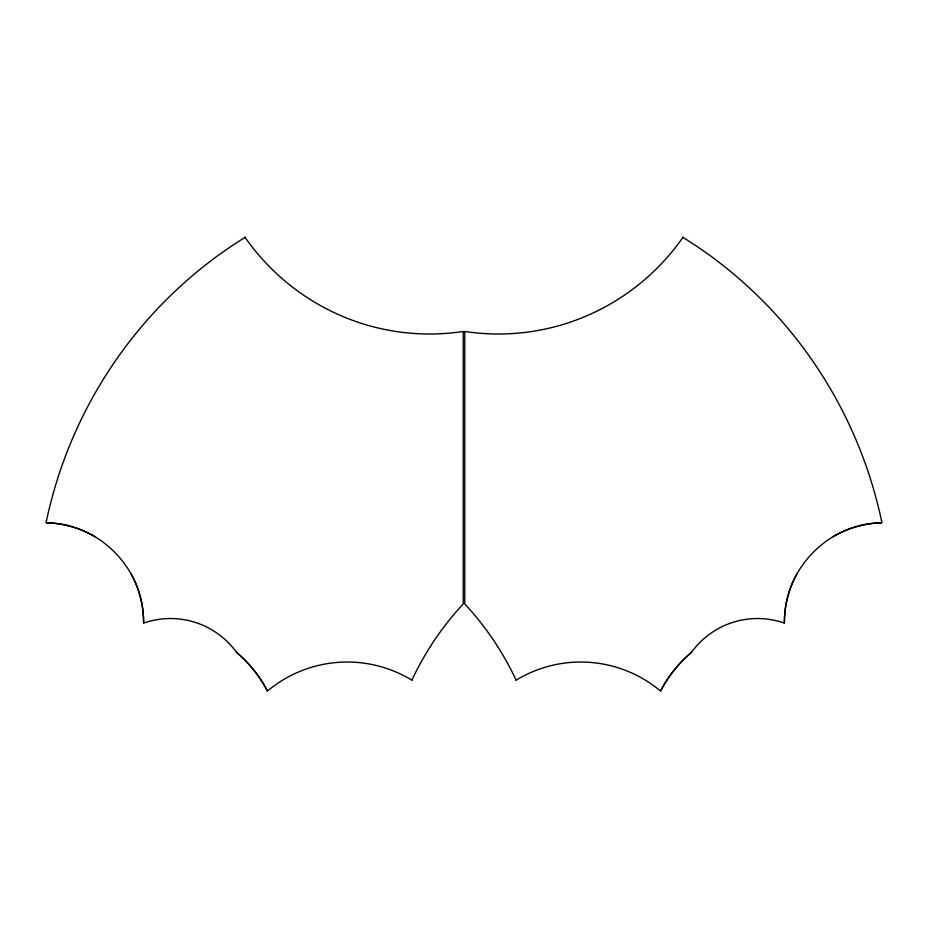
<?xml version="1.0" encoding="UTF-8"?>
<svg xmlns="http://www.w3.org/2000/svg" width="928" height="928" viewBox="0 0 928 928"><rect width="100%" height="100%" fill="white"/><g stroke="black" fill="none" stroke-linecap="round" stroke-linejoin="round"><path stroke-width="1.39" d="M797.106 573.562A98.206 96.756 -90 0 0 784.415 622.943A98.206 96.756 90 0 1 797.106 573.562C805.666 558.61 817.939 545.977 832.613 536.964A101.941 100.444 -90 0 1 881.6 522.812A101.941 100.444 90 0 0 832.613 536.952M95.387 536.952A101.941 100.444 -90 0 0 46.4 522.812A101.941 100.444 90 0 1 95.387 536.952C110.061 545.977 122.334 558.61 130.894 573.55A98.206 96.756 -90 0 1 143.585 622.943A98.206 96.756 90 0 0 130.894 573.562M464.766 331.818L464.766 603.954A296.02 291.659 90 0 1 516.084 680.062M463.234 331.818L463.234 603.954A296.02 291.659 -90 0 0 411.916 680.062M267.438 691.024A127.391 125.512 -90 0 0 236.408 652.28A127.391 125.512 90 0 1 267.438 691.024A127.646 125.767 -90 0 1 411.87 680.166M463.176 331.447A229.692 226.304 90 0 1 244.864 237.127M46.052 522.731A441.461 434.954 90 0 1 245.259 237.255M143.631 623.106A83.439 82.209 -90 0 1 236.489 652.222M516.13 680.166A127.646 125.767 90 0 1 660.562 691.035A127.391 125.512 -90 0 1 691.592 652.28A127.391 125.512 90 0 0 660.562 691.024M683.136 237.127A229.692 226.304 -90 0 1 464.824 331.447M682.741 237.255A441.461 434.954 -90 0 1 881.948 522.731M691.511 652.222A83.439 82.209 90 0 1 784.369 623.106"/></g></svg>
